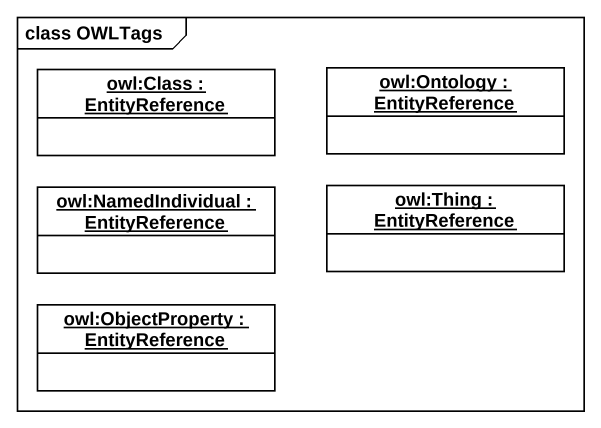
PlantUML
@startuml
mainframe class OWLTags
hide circle
hide empty members
object "owl:Class : EntityReference" as owl_Class
object "owl:Ontology : EntityReference" as owl_Ontology
object "owl:NamedIndividual : EntityReference" as owl_NamedIndividual
object "owl:Thing : EntityReference" as owl_Thing
object "owl:ObjectProperty : EntityReference" as owl_ObjectProperty
@enduml
